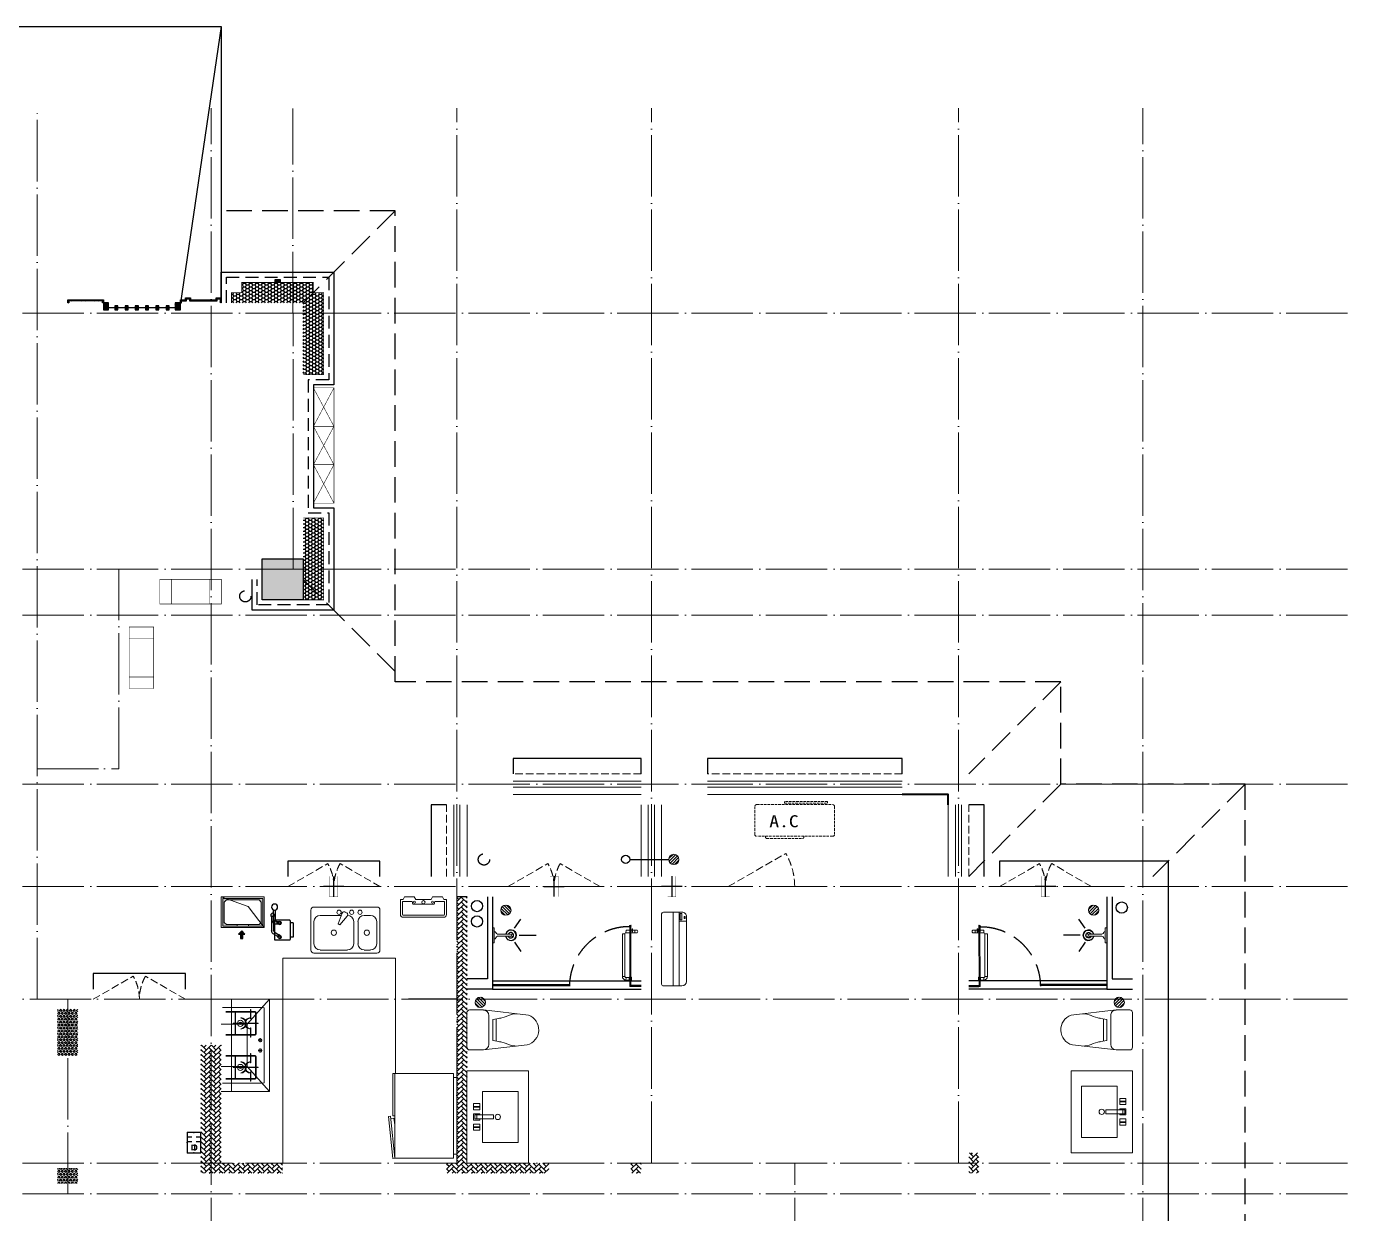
# Model space of a CAD drawing. Extents: x 27938 to 983267, y -209821 to 1628073.
# Drawn here: x 720313 to 733217, y 679364 to 690957 of the extents above; entities that cross this region are included whole.
import ezdxf
from ezdxf.enums import TextEntityAlignment as Align

# ---------------------------------------------------------------- set-up
doc = ezdxf.new("R2010")
doc.units = 0
doc.header["$LTSCALE"] = 1000
doc.header["$MEASUREMENT"] = 0
for name, pattern in [('DASH', [0.35, 0.25, -0.1]), ('DOTE', [2.42, 2, -0.2, 0.02, -0.2]), ('HIDDEN', [0.375, 0.25, -0.125])]:
    doc.linetypes.add(name, pattern=pattern)
for name, color, linetype in [('$RECOVER_210609100354-13', 7, 'Continuous'), ('$RECOVER_210609100354-32', 7, 'Continuous'), ('A-EQPM-MECH', 191, 'Continuous'), ('AH-FURNITURE', 1, 'Continuous'), ('EQUIP-安防', 3, 'Continuous'), ('IP-bath&kitchen-JOHNSON', 4, 'Continuous'), ('P-bath&kitchen-JOHNSON', 4, 'Continuous'), ('VPIPE-中水', 122, 'Continuous'), ('VPIPE-凝结', 150, 'Continuous'), ('VPIPE-雨水', 4, 'DASH'), ('保温', 6, 'Continuous'), ('卫生间', 6, 'Continuous'), ('建筑-排气道', 9, 'Continuous'), ('机电标识类', 1, 'Continuous'), ('看线', 251, 'Continuous'), ('立面', 73, 'Continuous'), ('立面-看线', 251, 'Continuous'), ('设备', 253, 'Continuous'), ('铝合金', 144, 'Continuous')]:
    doc.layers.add(name, color=color, linetype=linetype)
for name, color, linetype, lineweight in [('DOTE', 19, 'DOTE', 9), ('LVTRY', 1, 'Continuous', 13), ('PUB_HATCH', 8, 'Continuous', 9), ('WALL', 9, 'Continuous', 40), ('WINDOW', 144, 'Continuous', 15), ('平面-栏杆', 135, 'Continuous', 15), ('平面-看线', 45, 'Continuous', 15), ('平面-空调室内机', 176, 'Continuous', 9), ('平面-空调预留孔', 173, 'Continuous', 15), ('空调', 76, 'Continuous', 13), ('立面-洞口示意', 152, 'Continuous', 13)]:
    doc.layers.add(name, color=color, linetype=linetype, lineweight=lineweight)
doc.styles.add('_TEL_DIM', font='SIMPLEX', dxfattribs={"width": 0.8, "height": 3.5, "bigfont": 'HZTXT'})
doc.styles.add('DIM_FONT', font='SIMPLEX.shx', dxfattribs={"width": 0.56})
doc.styles.add('黑体', font='')
doc.styles.get('黑体').set_extended_font_data('SimHei')
pattern_1 = [(90, (0, 0), (-16.49778, 1e-15), [9.525, -19.05]), (210, (0, 0), (8.24889, -14.2874966), [9.525, -19.05]), (150, (6e-16, 9.525), (-8.24889, -14.2874966), [9.525, -19.05])]
pattern_2 = [(45, (0, 0), (0, 47.4157523), [100.584, -33.528]), (135, (23.708, 23.708), (3e-15, 47.4157523), [100.584, -33.528])]

# ---------------------------------------------------------------- blocks, each defined once
blk = doc.blocks.new('rrrrrrrrrrrra')
for p, q in [((-112, 459), (-112, 324)), ((253, 484), (-87, 484)), ((278, 324), (278, 459)), ((-112, 324), (-64, -103)), ((-59, 271), (224, 271)), ((278, 324), (228, -116)), ((-21, 232), (-34, 154)), ((191, 200), (-26, 200)), ((186, 232), (-21, 232)), ((186, 232), (199, 154))]:
    blk.add_line(p, q)
for centre, radius, start, end in [((-87, 459), 25, 90, 180), ((253, 459), 25, 0, 90), ((-59, 324), 53.3, 180, 270), ((224, 324), 53.3, 270, 0), ((-323, 210), 294, 333.5369, 351.4828), ((488, 210), 294, 188.5172, 206.4631), ((149, -3), 224, 158.5202, 180), ((16, -3), 224, 0, 21.4798), ((84, -64), 153, 195.0773, 340.1181)]:
    blk.add_arc(centre, radius, start, end)
blk = doc.blocks.new('A$C1E0F638F')
for points in [[(500, 435), (500, 85), (0, 85), (0, 435)], [(270, 30), (230, 30), (230, 195), (270, 195)], [(120, 0), (180, 0), (180, 60), (120, 60)], [(147, 55), (153, 55), (153, 5), (147, 5)], [(230, 30), (270, 30), (270, 10), (230, 10)], [(380, 0), (320, 0), (320, 60), (380, 60)], [(353, 55), (347, 55), (347, 5), (353, 5)]]:
    blk.add_lwpolyline(points, close=True)
blk.add_lwpolyline([(270, 60), (280, 60), (280, 0), (220, 0), (220, 60), (230, 60)])
blk.add_circle((250, 236), 26)
blk = doc.blocks.new('$lvtry$00000171')
for p, q in [((-74, 11), (-11, 74)), ((-70, -27), (27, 70)), ((-53, -53), (53, 53)), ((-27, -70), (70, 27)), ((11, -74), (74, -11))]:
    blk.add_line(p, q)
blk.add_circle((0, 0), 75)
blk.add_point((0, 0))
blk = doc.blocks.new('135')
blk.add_hatch(color=256).paths.add_polyline_path([(5, 2), (4, -1), (-5, 2), (-4, 5)])
for p, q in [((-6, 19), (-3, 19)), ((-3, 19), (-6, 19)), ((-6, 3), (5, -2)), ((-6, 3), (-5, 3)), ((-5, 11), (-5, 31)), ((5, 11), (-5, 11)), ((5, 10), (-5, 10)), ((-5, 3), (-4, 6)), ((-4, 6), (5, 2)), ((0, 0), (0, 39)), ((6, 19), (3, 19)), ((3, 19), (6, 19)), ((4, -1), (5, 2)), ((5, 11), (5, 32)), ((4, -1), (6, -2))]:
    blk.add_line(p, q)
for centre, radius, start, end in [((6, 16), 13.5, 151.0147, 204.8403), ((13, 4), 20.5, 163.0924, 182.0012), ((-6, 4), 1, 184.2275, 248.4661), ((-5, 22), 0.5, 335.7643, 151.0147), ((4, 18), 9.42, 155.7643, 171.9773), ((9, 15), 14.6, 166.278, 198.0953), ((14, 4), 19.5, 163.7443, 182.5269), ((-5, 3), 0.5, 181.9385, 247.2597), ((5, 22), 0.5, 29.8425, 204.574), ((-6, 17), 11.7, 10.475, 24.574), ((-6, 15), 12.4, 338.6449, 16.0476), ((29, 7), 24, 172.9439, 199.2318), ((-6, 16), 13.4, 334.9111, 29.8425), ((26, 6), 20.6, 169.1454, 199.9526), ((6, -1), 1.17, 247.4597, 19.9526), ((6, -1), 0.5, 247.4597, 19.2318)]:
    blk.add_arc(centre, radius, start, end)
blk.add_open_spline([(-5, 31), (-4, 31), (-2, 33), (1, 29), (3, 31), (5, 32)], degree=3, knots=[0, 0, 0, 0, 3.066329, 6.218313, 11.124135, 11.124135, 11.124135, 11.124135])
blk = doc.blocks.new('SDFAWERAWER')
at = {"layer": 'LVTRY', "color": 1}
for p, q in [((593988, -1242191), (593978, -1242214)), ((594017, -1242203), (593988, -1242191)), ((593941, -1242210), (593784, -1242595)), ((593965, -1242220), (593807, -1242604)), ((593941, -1242210), (593965, -1242220)), ((594007, -1242226), (593978, -1242214)), ((594016, -1242220), (594027, -1242193)), ((594016, -1242220), (594022, -1242223)), ((594026, -1242204), (594018, -1242222)), ((594018, -1242222), (594021, -1242220)), ((594025, -1242211), (594021, -1242220)), ((594023, -1242221), (594022, -1242223)), ((594022, -1242223), (594024, -1242222)), ((594023, -1242211), (594030, -1242194)), ((594024, -1242221), (594024, -1242222)), ((594025, -1242211), (594031, -1242197)), ((594027, -1242193), (594033, -1242195)), ((594028, -1242234), (594078, -1242255)), ((594030, -1242194), (594031, -1242197)), ((594032, -1242197), (594033, -1242195)), ((594033, -1242195), (594034, -1242197)), ((594034, -1242198), (594034, -1242197)), ((594047, -1242201), (594036, -1242229)), ((594036, -1242229), (594039, -1242230)), ((594037, -1242211), (594088, -1242232)), ((594039, -1242230), (594045, -1242214)), ((594039, -1242230), (594042, -1242228)), ((594042, -1242228), (594051, -1242205)), ((594050, -1242202), (594043, -1242218)), ((594047, -1242201), (594050, -1242202)), ((594050, -1242202), (594051, -1242205)), ((594057, -1242246), (594067, -1242223)), ((593784, -1242595), (593807, -1242604)), ((593803, -1242641), (593813, -1242618)), ((593803, -1242641), (593833, -1242653)), ((593813, -1242618), (593842, -1242630)), ((593842, -1242630), (593833, -1242653)), ((593834, -1242656), (593833, -1242653)), ((593845, -1242629), (593834, -1242656)), ((593836, -1242657), (593834, -1242656)), ((593848, -1242630), (593836, -1242657)), ((593845, -1242629), (593842, -1242630)), ((593848, -1242630), (593845, -1242629)), ((593847, -1242662), (593858, -1242634)), ((593847, -1242662), (593850, -1242663)), ((593850, -1242663), (593861, -1242635)), ((593852, -1242662), (593862, -1242637)), ((593858, -1242634), (593861, -1242635)), ((593861, -1242635), (593862, -1242637))]:
    blk.add_line(p, q, dxfattribs=at)
blk.add_lwpolyline([(593823, -1242717), (594046, -1242174), (594037, -1242170), (593814, -1242713)], close=True, dxfattribs=at)
blk.add_arc((594075, -1242240), 15.3, 281.7932, 33.7019, dxfattribs=at)
for centre, major_axis, start_param, end_param in [((593974, -1242224), (3.93, 9.6), 0, 1.570796), ((593817, -1242608), (13.5, 33.1), 1.570796, 3.141593), ((593817, -1242608), (3.93, 9.6), 1.570796, 3.141593)]:
    blk.add_ellipse(centre, major_axis=major_axis, ratio=1, start_param=start_param, end_param=end_param, dxfattribs=at)
at = {"layer": 'P-bath&kitchen-JOHNSON', "color": 8, "linetype": 'DASH'}
blk.add_arc((593810, -1242714), 586, 67.5369, 157.1325, dxfattribs=at)
at = {"layer": 'LVTRY', "color": 1, "xscale": -1, "rotation": 157.7329157530927}
blk.add_blockref('135', (594045, -1242162), dxfattribs=at)
blk = doc.blocks.new('A$C5DCB2F21')
at = {"layer": 'IP-bath&kitchen-JOHNSON', "color": 8}
for p, q in [((-68, -213), (-158, -275)), ((68, -213), (158, -275)), ((0, -261), (0, -425))]:
    blk.add_line(p, q, dxfattribs=at)
at = {"layer": 'IP-bath&kitchen-JOHNSON', "color": 250}
for centre, major_axis, ratio, start_param, end_param in [((0, -179), (-51, 0), 0.990052, -1.36297, 4.504563), ((0, -178), (-26.8, 0), 0.994812, -1.167677, 4.309269)]:
    blk.add_ellipse(centre, major_axis=major_axis, ratio=ratio, start_param=start_param, end_param=end_param, dxfattribs=at)
at = {"layer": 'LVTRY', "color": 1}
for p, q in [((74, 0), (-74, 0)), ((-10, -174), (-10, -49)), ((11, -174), (11, -49))]:
    blk.add_line(p, q, dxfattribs=at)
blk.add_lwpolyline([(74, 0), (74, -16), (-74, -16), (-74, 0)], dxfattribs=at)
for points in [[(-26, -31, -0.364142), (-38, -16, -0.020495)], [(-10, -49, 0.214893), (-26, -31, 7.649644)], [(11, -49, -0.21439), (26, -31, -7.649644)], [(26, -31, 0.364142), (38, -16, 0.020495)]]:
    blk.add_lwpolyline(points, format="xyb", dxfattribs=at)
blk.add_arc((0, -174), 10.5, 180, 0, dxfattribs=at)
for centre, major_axis, ratio, start_param, end_param in [((0, -181), (53.6, 0), 0.987577, 1.76809, 7.656688), ((-12, -165), (0, 1.43), 0.85, -1.570796, 4.712389), ((-12, -189), (0, 1.43), 0.85, 4.712389, 10.995574), ((12, -165), (0, 1.43), 0.85, 4.712389, 10.995574), ((12, -189), (0, 1.43), 0.85, 4.712389, 10.995574)]:
    blk.add_ellipse(centre, major_axis=major_axis, ratio=ratio, start_param=start_param, end_param=end_param, dxfattribs=at)
blk = doc.blocks.new('fgdfsdfsfssfes')
at = {"layer": '$RECOVER_210609100354-32', "color": 8}
for points in [[(575944, 371358), (575944, 370458), (575694, 370458)], [(575894, 371358), (575894, 370558), (575694, 370558)]]:
    blk.add_lwpolyline(points, dxfattribs=at)
at = {"layer": 'IP-bath&kitchen-JOHNSON'}
for p, q in [((575944, 370538), (577294, 370538)), ((575944, 370503), (576594, 370503)), ((575944, 370493), (576594, 370493)), ((575944, 370458), (577294, 370458)), ((576594, 370493), (576594, 370503)), ((577294, 370493), (577194, 370493)), ((577194, 370483), (577194, 370493)), ((577294, 370483), (577194, 370483))]:
    blk.add_line(p, q, dxfattribs=at)
at = {"layer": 'LVTRY', "color": 1}
blk.add_lwpolyline([(576294, 368858), (575694, 368858), (575694, 369658), (576294, 369658)], close=True, dxfattribs=at)
at = {"layer": 'IP-bath&kitchen-JOHNSON', "rotation": 22.25976934310711}
blk.add_blockref('SDFAWERAWER', (-443125, 1295644), dxfattribs=at)
at = {"layer": 'LVTRY', "color": 1, "xscale": -0.6666666667107826, "yscale": 0.6666666667107826}
for p in [(576074, 371228), (575824, 370328)]:
    blk.add_blockref('$lvtry$00000171', p, dxfattribs=at)
at = {"layer": 'LVTRY', "color": 1, "rotation": 90.008488524447}
blk.add_blockref('A$C5DCB2F21', (575944, 370983), dxfattribs=at)
at = {"layer": 'LVTRY', "color": 1, "extrusion": (0, 0, -1), "xscale": -1, "zscale": -1, "rotation": 270}
blk.add_blockref('rrrrrrrrrrrra', (-576178, 369976), dxfattribs=at)
at = {"layer": 'LVTRY', "color": 1, "xscale": -1, "rotation": 270}
blk.add_blockref('A$C1E0F638F', (575759, 369009), dxfattribs=at)
blk = doc.blocks.new('cvxcvxvcxvcx')
at = {"layer": '$RECOVER_210609100354-32', "color": 8}
for points in [[(581944, 371358), (581944, 370458), (582194, 370458)], [(581994, 371358), (581994, 370558), (582194, 370558)]]:
    blk.add_lwpolyline(points, dxfattribs=at)
at = {"layer": 'IP-bath&kitchen-JOHNSON'}
for p, q in [((581944, 370538), (580494, 370538)), ((580494, 370493), (580594, 370493)), ((580494, 370483), (580594, 370483)), ((581944, 370458), (580494, 370458)), ((580594, 370483), (580594, 370493)), ((581944, 370503), (581194, 370503)), ((581194, 370493), (581194, 370503)), ((581944, 370493), (581194, 370493))]:
    blk.add_line(p, q, dxfattribs=at)
at = {"layer": 'LVTRY', "color": 1}
blk.add_lwpolyline([(581594, 368758), (582194, 368758), (582194, 369658), (581594, 369658)], close=True, dxfattribs=at)
at = {"layer": 'IP-bath&kitchen-JOHNSON', "xscale": -1}
for name, p, rotation in [('SDFAWERAWER', (1600912, 1295644), 337.7402306568928), ('A$C5DCB2F21', (581944, 370983), 269.991511475553)]:
    blk.add_blockref(name, p, dxfattribs=dict(at, rotation=rotation))
at = {"layer": 'LVTRY', "color": 1, "xscale": 0.6666666667107826, "yscale": 0.6666666667107826}
for p in [(581814, 371228), (582064, 370328)]:
    blk.add_blockref('$lvtry$00000171', p, dxfattribs=at)
at = {"layer": 'LVTRY', "color": 1, "extrusion": (0, 0, -1), "zscale": -1, "rotation": 90.00000000000001}
blk.add_blockref('rrrrrrrrrrrra', (-581710, 369976), dxfattribs=at)
at = {"layer": 'LVTRY', "color": 1, "rotation": 90.00000000000001}
blk.add_blockref('A$C1E0F638F', (582129, 368959), dxfattribs=at)
blk = doc.blocks.new('A$C001338C2')
for p, q in [((0, 249), (0, 22)), ((845, 304), (55, 304)), ((109, 215), (109, 304)), ((900, 22), (900, 249)), ((22, 0), (878, 0))]:
    blk.add_line(p, q)
at = {"lineweight": 5}
for p, q in [((900, 215), (0, 215)), ((900, 143), (0, 143))]:
    blk.add_line(p, q, dxfattribs=at)
for points in [[(89, 226), (22, 226, -0.414214), (17, 232), (17, 243, -0.414214), (22, 249), (89, 249, -0.414214), (95, 243), (95, 232, -0.414214)], [(73, 275), (57, 275, -0.414214), (51, 281), (51, 283, -0.414214), (57, 289), (73, 289, -0.414214), (79, 283), (79, 281, -0.414214)]]:
    blk.add_lwpolyline(points, format="xyb", close=True)
for centre, radius, start, end in [((55, 249), 55, 90, 180), ((845, 249), 55, 360, 90), ((22, 22), 22, 180, 270), ((878, 22), 22, 270, 360)]:
    blk.add_arc(centre, radius, start, end)
blk = doc.blocks.new('dongkong')
blk.add_wipeout([(-603756, 210771), (-603756, 210571), (-603836, 210571), (-603836, 210771)])
at = {"layer": '机电标识类', "color": 250, "linetype": 'DASH', "ltscale": 400}
for p, q in [((-603796, 210771), (-603796, 210571)), ((-603896, 210671), (-603696, 210671))]:
    blk.add_line(p, q, dxfattribs=at)
at = {"layer": '空调', "color": 6, "linetype": 'DASH', "const_width": 2}
blk.add_lwpolyline([(-603756, 210771), (-603756, 210571), (-603836, 210571), (-603836, 210771)], close=True, dxfattribs=at)
blk = doc.blocks.new('VDVDVDCZSCCS')
at = {"layer": '保温', "linetype": 'ByBlock', "ltscale": 10}
h = blk.add_hatch(dxfattribs=at)
h.set_pattern_fill('AR-HBONE', color=251, scale=55)
h.set_pattern_definition(pattern_2)
h.paths.add_polyline_path([(554117, 373624), (554116, 371024), (554017, 371024), (554017, 373624)])
at = {"layer": '保温', "linetype": 'Continuous', "ltscale": 10}
h = blk.add_hatch(dxfattribs=at)
h.set_pattern_fill('HEX', color=251, scale=10, angle=90, style=0)
h.set_pattern_definition(pattern_1)
h.paths.add_polyline_path([(550316, 372074), (550116, 372074), (550116, 372524), (550316, 372524)])
at = {"layer": '保温', "linetype": 'ByBlock', "ltscale": 10}
h = blk.add_hatch(dxfattribs=at)
h.set_pattern_fill('AR-HBONE', color=251, scale=55)
h.set_pattern_definition(pattern_2)
h.paths.add_polyline_path([(551717, 372174), (551716, 370924), (551516, 370924), (551517, 372174)])
h = blk.add_hatch(dxfattribs=at)
h.set_pattern_fill('AR-HBONE', color=251, scale=55)
h.set_pattern_definition(pattern_2)
h.paths.add_polyline_path([(559016, 370924), (559016, 371124), (559116, 371124), (559116, 370924)])
at = {"layer": '保温', "linetype": 'Continuous', "ltscale": 10}
h = blk.add_hatch(dxfattribs=at)
h.set_pattern_fill('HEX', color=251, scale=10, angle=90, style=0)
h.set_pattern_definition(pattern_1)
h.paths.add_polyline_path([(550316, 370824), (550116, 370824), (550117, 370974), (550317, 370974)])
at = {"layer": '保温', "linetype": 'ByBlock', "ltscale": 10}
h = blk.add_hatch(dxfattribs=at)
h.set_pattern_fill('AR-HBONE', color=251, scale=55)
h.set_pattern_definition(pattern_2)
h.paths.add_polyline_path([(551716, 370924), (551716, 371024), (552316, 371024), (552316, 370924)])
h = blk.add_hatch(dxfattribs=at)
h.set_pattern_fill('AR-HBONE', color=251, scale=55)
h.set_pattern_definition(pattern_2)
edge = h.paths.add_edge_path()
edge.add_line((553917, 370924), (553917, 371024))
edge.add_line((553918, 371024), (554916, 371024))
edge.add_line((554916, 371024), (554916, 370924))
edge.add_line((554916, 370924), (553917, 370924))
h = blk.add_hatch(dxfattribs=at)
h.set_pattern_fill('AR-HBONE', color=251, scale=55)
h.set_pattern_definition(pattern_2)
h.paths.add_polyline_path([(555716, 370924), (555716, 371024), (555816, 371024), (555816, 370924)])
at = {"layer": '保温', "color": 251, "linetype": 'ByBlock', "ltscale": 10}
blk.add_line((554117, 373624), (554017, 373624), dxfattribs=at)
blk = doc.blocks.new('A$C60D053AF')
at = {"layer": 'AH-FURNITURE', "color": 8}
for p, q in [((233, -90), (128, -90)), ((233, -110), (128, -110)), ((193, -71), (328, -71)), ((193, -91), (328, -91)), ((245, -129), (245, -122)), ((265, -129), (265, -122)), ((342, -97), (370, -143)), ((356, -83), (384, -129)), ((255, -281), (255, -251)), ((393, -281), (393, -251)), ((255, -281), (393, -281))]:
    blk.add_line(p, q, dxfattribs=at)
for points in [[(170, -68, 1), (170, -94), (193, -94), (193, -68)], [(234, -251), (414, -251, 0.414214), (424, -241), (424, -111, 0.414214), (414, -101), (234, -101, 0.414214), (224, -111), (224, -241, 0.414214)], [(268, -122), (268, -107, 0.414214), (248, -87), (233, -87), (233, -113), (242, -113), (242, -122)], [(384, -161, 1), (402, -143), (386, -127), (368, -145)], [(242, -152, 1), (268, -152), (268, -129), (242, -129)]]:
    blk.add_lwpolyline(points, format="xyb", close=True, dxfattribs=at)
for centre, radius in [((100, -100), 30), ((255, -152), 15), ((255, -152), 10), ((393, -152), 15), ((393, -152), 10)]:
    blk.add_circle(centre, radius, dxfattribs=at)
for radius in [40, 20]:
    blk.add_arc((328, -111), radius, 45, 90, dxfattribs=at)
blk = doc.blocks.new('*U67')
h = blk.add_hatch(color=5)
h.set_gradient(color1=(0, 0, 255), rotation=180, tint=1)
h.paths.add_polyline_path([(0, 0), (-6.35, -6.35), (-6.35, -2.159), (-15, -2.159), (-15, 2.159), (-6.35, 2.159), (-6.35, 6.35)])
at = {"color": 0, "linetype": 'Continuous'}
blk.add_lwpolyline([(0, 0), (-6.35, -6.35), (-6.35, -2.159), (-15, -2.159), (-15, 2.159), (-6.35, 2.159), (-6.35, 6.35)], close=True, dxfattribs=at)
blk = doc.blocks.new('sgrsefv')
at = {"layer": 'PUB_HATCH'}
blk.add_hatch(color=256, dxfattribs=at).paths.add_polyline_path([(1112933, 840916), (1112933, 840646), (1113073, 840646), (1113073, 840661), (1112968, 840661), (1112948, 840681), (1112948, 840881), (1112968, 840901), (1113288, 840901), (1113308, 840881), (1113308, 840681), (1113288, 840661), (1113183, 840661), (1113183, 840646), (1113323, 840646), (1113323, 840916)])
at = {"layer": 'LVTRY', "color": 1}
for p, q in [((1113073, 840661), (1113073, 840646)), ((1113183, 840661), (1113183, 840646))]:
    blk.add_line(p, q, dxfattribs=at)
for points in [[(1112918, 840931), (1113338, 840931), (1113338, 840631), (1112918, 840631)], [(1112933, 840916), (1113323, 840916), (1113323, 840646), (1112933, 840646)], [(1113288, 840661), (1112968, 840661), (1112948, 840681), (1112948, 840881), (1112968, 840901), (1113288, 840901), (1113308, 840881), (1113308, 840681), (1113288, 840661)]]:
    blk.add_lwpolyline(points, close=True, dxfattribs=at)
at = {"layer": '立面-洞口示意'}
blk.add_lwpolyline([(1112918, 840931), (1113182, 840837), (1113338, 840631)], dxfattribs=at)
at = {"layer": '建筑-排气道', "xscale": -5, "yscale": 5, "zscale": 5, "rotation": 270}
blk.add_blockref('*U67', (1113118, 840599), dxfattribs=at)
blk = doc.blocks.new('rtyg7uyhg')
at = {"layer": 'LVTRY'}
for p, q in [((193590, 45458), (193590, 45069)), ((194235, 45489), (193621, 45489)), ((193896, 45430), (193858, 45326)), ((193926, 45440), (193940, 45432)), ((194265, 45069), (194265, 45458)), ((193621, 45131), (193621, 45346)), ((193682, 45407), (193888, 45407)), ((193858, 45326), (193875, 45316)), ((193875, 45316), (193946, 45401)), ((194010, 45346), (194010, 45131)), ((194051, 45131), (194051, 45346)), ((194112, 45407), (194173, 45407)), ((194235, 45346), (194235, 45131)), ((193621, 45039), (194235, 45039)), ((193948, 45069), (193682, 45069)), ((194173, 45069), (194112, 45069))]:
    blk.add_line(p, q, dxfattribs=at)
for centre, radius in [((193866, 45438), 20.5), ((193989, 45438), 20.5), ((194071, 45438), 20.5), ((193815, 45238), 25.6), ((194137, 45238), 25.6)]:
    blk.add_circle(centre, radius, dxfattribs=at)
for centre, radius, start, end in [((193621, 45458), 30.7, 90, 180), ((193916, 45423), 20.5, 60, 159.4623), ((193930, 45414), 20.5, 320.5377, 60), ((194235, 45458), 30.7, 360, 90), ((193682, 45346), 61.4, 90, 180), ((193948, 45346), 61.4, 360, 90), ((194112, 45346), 61.4, 90, 180), ((194173, 45346), 61.4, 360, 90), ((193621, 45069), 30.7, 180, 270), ((193682, 45131), 61.4, 180, 270), ((193948, 45131), 61.4, 270, 360), ((194112, 45131), 61.4, 180, 270), ((194173, 45131), 61.4, 270, 360), ((194235, 45069), 30.7, 270, 360)]:
    blk.add_arc(centre, radius, start, end, dxfattribs=at)
at = {"layer": 'LVTRY', "style": 'DIM_FONT', "width": 0.8, "flags": 9}
for tag in ['YSIZE', 'XSIZE']:
    blk.add_attdef(tag, (193928, 45488), '', height=0.5, rotation=90, dxfattribs=at)
blk = doc.blocks.new('A-Kitchen-7')
at = {"layer": 'LVTRY'}
for p, q in [((-519, 780), (-7, 834)), ((-4, 811), (-515, 756)), ((-7, 834), (-4, 811)), ((-515, 756), (-519, 780)), ((515, 756), (-515, 756)), ((-515, 756), (-515, 40)), ((-486, 761), (-485, 756)), ((-29, 767), (-112, 756)), ((-29, 767), (-35, 806)), ((515, 780), (0, 780)), ((0, 756), (0, 780)), ((515, 756), (515, 780)), ((515, 40), (515, 756)), ((-515, 40), (515, 40))]:
    blk.add_line(p, q, dxfattribs=at)
blk.add_lwpolyline([(-469, 40), (-469, 0), (469, 0), (469, 40)], close=True, dxfattribs=at)
blk = doc.blocks.new('FRSDFDGDGDRGDR')
at = {"layer": '平面-空调预留孔'}
for p, q in [((699612, 775044), (699612, 775441)), ((699619, 775448), (699746, 775448)), ((699746, 775448), (699746, 775355)), ((699720, 775342), (699720, 775143)), ((699727, 775349), (699740, 775349)), ((699727, 775136), (699740, 775136)), ((699746, 775130), (699746, 775037)), ((699746, 775037), (699619, 775037))]:
    blk.add_line(p, q, dxfattribs=at)
blk.add_lwpolyline([(699766, 775167), (699793, 775154), (699793, 775057), (699766, 775044), (699766, 775018), (699619, 775018, -0.414214), (699593, 775044), (699593, 775441, -0.414214), (699619, 775468), (699766, 775468), (699766, 775441), (699793, 775428), (699793, 775332), (699766, 775318)], format="xyb", close=True, dxfattribs=at)
for centre, radius in [((699740, 775243), 15.8), ((699740, 775332), 10.6), ((699740, 775154), 10.6)]:
    blk.add_circle(centre, radius, dxfattribs=at)
for centre, start, end in [((699619, 775441), 90, 180), ((699740, 775355), 270, 360), ((699727, 775342), 90, 180), ((699727, 775143), 180, 270), ((699740, 775130), 0, 90), ((699619, 775044), 180, 270)]:
    blk.add_arc(centre, 6.6, start, end, dxfattribs=at)
blk = doc.blocks.new('vcxvcdfvdxv')
at = {"layer": 'LVTRY', "color": 251}
for p, q in [((582294, 370358), (582764, 370358)), ((582394, 369458), (582394, 370358)), ((582548, 370115), (582764, 370358)), ((582764, 370358), (582764, 369458)), ((582294, 370115), (582548, 370115)), ((582548, 370115), (582548, 369700)), ((582548, 369700), (582294, 369700)), ((582764, 369458), (582548, 369700)), ((582764, 369458), (582294, 369458))]:
    blk.add_line(p, q, dxfattribs=at)
at = {"layer": 'LVTRY'}
for p, q in [((582704, 370278), (582304, 370278)), ((582339, 370238), (582624, 370238)), ((582339, 370233), (582624, 370233)), ((582394, 370268), (582394, 369548)), ((582429, 370018), (582429, 370228)), ((582434, 370018), (582434, 370228)), ((582579, 370168), (582579, 370258)), ((582579, 370258), (582583, 370258)), ((582583, 370258), (582583, 370168)), ((582629, 370228), (582629, 370018)), ((582634, 370228), (582634, 370018)), ((582714, 369548), (582714, 370268)), ((582394, 369700), (582394, 370115)), ((582409, 370126), (582536, 370126)), ((582409, 370121), (582409, 370126)), ((582536, 370121), (582409, 370121)), ((582654, 370126), (582526, 370126)), ((582526, 370126), (582526, 370121)), ((582526, 370121), (582654, 370121)), ((582536, 370126), (582536, 370121)), ((582583, 370168), (582579, 370168)), ((582583, 370078), (582579, 370078)), ((582579, 370078), (582579, 369988)), ((582583, 369988), (582583, 370078)), ((582654, 370121), (582654, 370126)), ((582624, 370013), (582339, 370013)), ((582624, 370008), (582339, 370008)), ((582579, 369988), (582583, 369988)), ((582693, 369958), (582654, 369958)), ((582674, 369939), (582674, 369978)), ((582624, 369808), (582339, 369808)), ((582579, 369738), (582579, 369828)), ((582579, 369828), (582583, 369828)), ((582583, 369828), (582583, 369738)), ((582693, 369858), (582654, 369858)), ((582674, 369839), (582674, 369878)), ((582624, 369803), (582339, 369803)), ((582536, 369696), (582409, 369696)), ((582409, 369696), (582409, 369691)), ((582409, 369691), (582536, 369691)), ((582429, 369798), (582429, 369588)), ((582434, 369798), (582434, 369588)), ((582526, 369691), (582526, 369696)), ((582526, 369696), (582654, 369696)), ((582654, 369691), (582526, 369691)), ((582536, 369691), (582536, 369696)), ((582583, 369738), (582579, 369738)), ((582629, 369588), (582629, 369798)), ((582634, 369588), (582634, 369798)), ((582654, 369696), (582654, 369691)), ((582339, 369583), (582624, 369583)), ((582339, 369578), (582624, 369578)), ((582583, 369648), (582579, 369648)), ((582579, 369648), (582579, 369558)), ((582579, 369558), (582583, 369558)), ((582583, 369558), (582583, 369648)), ((582304, 369538), (582704, 369538))]:
    blk.add_line(p, q, dxfattribs=at)
blk.add_lwpolyline([(582894, 368758), (582894, 370758), (583994, 370758), (583994, 369632)], dxfattribs=at)
for centre, radius in [((582481, 370123), 29.7), ((582481, 370123), 11.7), ((582674, 369958), 17), ((582674, 369858), 17), ((582481, 369693), 29.7), ((582481, 369693), 11.7)]:
    blk.add_circle(centre, radius, dxfattribs=at)
for centre, radius, start, end in [((582404, 370268), 10, 90, 180), ((582439, 370228), 10, 90, 180), ((582439, 370228), 5, 90, 180), ((582624, 370228), 10, 0, 90), ((582624, 370228), 5, 0, 90), ((582704, 370268), 10, 0, 90), ((582481, 370123), 56.7, 2.2742, 87.7258), ((582481, 370123), 52.2, 2.4704, 87.5296), ((582481, 370123), 56.7, 272.2742, 357.7258), ((582481, 370123), 52.2, 272.4704, 357.5296), ((582581, 370123), 56.7, 92.2742, 177.7258), ((582581, 370123), 56.7, 182.2742, 267.7258), ((582581, 370123), 52.2, 92.4704, 177.5296), ((582581, 370123), 52.2, 182.4704, 267.5296), ((582439, 370018), 10, 180, 270), ((582439, 370018), 5, 180, 270), ((582624, 370018), 5, 270, 0), ((582624, 370018), 10, 270, 0), ((582439, 369798), 10, 90, 180), ((582624, 369798), 10, 0, 90), ((582439, 369798), 5, 90, 180), ((582481, 369693), 56.7, 2.2742, 87.7258), ((582481, 369693), 52.2, 2.4704, 87.5296), ((582481, 369693), 56.7, 272.2742, 357.7258), ((582481, 369693), 52.2, 272.4704, 357.5296), ((582581, 369693), 56.7, 92.2742, 177.7258), ((582581, 369693), 56.7, 182.2742, 267.7258), ((582581, 369693), 52.2, 92.4704, 177.5296), ((582581, 369693), 52.2, 182.4704, 267.5296), ((582624, 369798), 5, 0, 90), ((582404, 369548), 10, 180, 270), ((582439, 369588), 10, 180, 270), ((582439, 369588), 5, 180, 270), ((582624, 369588), 5, 270, 0), ((582624, 369588), 10, 270, 0), ((582704, 369548), 10, 270, 0)]:
    blk.add_arc(centre, radius, start, end, dxfattribs=at)
for name, p in [('sgrsefv', (-530625, -469573)), ('rtyg7uyhg', (389578, 325770))]:
    blk.add_blockref(name, p)
at = {"rotation": 90}
blk.add_blockref('FRSDFDGDGDRGDR', (1359511, -328434), dxfattribs=at)
at = {"xscale": -1, "rotation": 90}
blk.add_blockref('A$C60D053AF', (582714, 371358), dxfattribs=at)
at = {"layer": 'LVTRY', "color": 1, "extrusion": (0, 0, -1), "xscale": -0.7999999999883585, "yscale": 0.7999999999883585, "zscale": -0.7999999999883585, "rotation": 270}
blk.add_blockref('A-Kitchen-7', (-584594, 369220), dxfattribs=at)
blk = doc.blocks.new('A$C341176C1')
at = {"layer": '设备', "color": 3, "const_width": 5}
blk.add_lwpolyline([(-240, -200), (0, -200), (0, -800), (-240, -800)], close=True, dxfattribs=at)
for points in [[(-240, -312), (0, -312)], [(-240, -688), (0, -688)]]:
    blk.add_lwpolyline(points, dxfattribs=at)
blk = doc.blocks.new('HFTHFFGHFH')
at = {"layer": 'DOTE', "linetype": 'DOTE', "ltscale": 0.3}
for p, q in [((574317, 604249), (574317, 612949)), ((576017, 594449), (576017, 612949)), ((578417, 602649), (578417, 612949)), ((580317, 602649), (580317, 612949)), ((583317, 602649), (583317, 612949)), ((585117, 594449), (585117, 612949)), ((587117, 610949), (534317, 610949)), ((576817, 608449), (576817, 610949)), ((587117, 608449), (534317, 608449)), ((575117, 606499), (575117, 608449)), ((587117, 607999), (534317, 607999)), ((574317, 606499), (575117, 606499)), ((587117, 606349), (534317, 606349)), ((587117, 605349), (534317, 605349)), ((534317, 604249), (587117, 604249)), ((574617, 602349), (574617, 604249)), ((587117, 602649), (534317, 602649)), ((581717, 594449), (581717, 602649)), ((587117, 602349), (534317, 602349))]:
    blk.add_line(p, q, dxfattribs=at)
blk = doc.blocks.new('BFBTCSD')
at = {"layer": '卫生间', "color": 159, "linetype": 'DASH', "true_color": 0x22346e}
for p, q in [((689717, 689157), (690617, 688257)), ((689717, 684657), (690617, 685557)), ((683217, 684557), (684117, 683657)), ((681417, 683557), (682317, 682657)), ((683217, 683557), (684117, 682657))]:
    blk.add_line(p, q, dxfattribs=at)
blk.add_lwpolyline([(706817, 673857), (705217, 673857), (705217, 672657), (684017, 672657), (684017, 673857), (681417, 673857), (681417, 683557), (683217, 683557), (683217, 684557), (689717, 684557), (689717, 689157), (691417, 689157)], dxfattribs=at)
blk = doc.blocks.new('$equip$00002628')
at = {"linetype": 'Continuous'}
for p, q in [((-0.625, 0.415), (0.625, 0.415)), ((-0.625, -0.415), (-0.625, 0.415)), ((-0.472, 0.01), (-0.409, 0.01)), ((-0.446, -0.138), (-0.395, 0.058)), ((-0.395, 0.058), (-0.395, 0.058)), ((-0.395, 0.058), (-0.206, 0.058)), ((-0.206, 0.058), (-0.155, -0.138)), ((-0.191, 0.01), (-0.129, 0.01)), ((0.071, 0.129), (0.071, 0.415)), ((0.35, 0.129), (0.35, 0.415)), ((0.625, 0.415), (0.625, -0.415)), ((0.625, -0.415), (-0.625, -0.415)), ((-0.155, -0.138), (-0.446, -0.138)), ((0.071, -0.415), (0.071, -0.129)), ((0.35, -0.415), (0.35, -0.129))]:
    blk.add_line(p, q, dxfattribs=at)
at = {"const_width": 0.05}
blk.add_lwpolyline([(-0.625, 0.415), (0.625, 0.415), (0.625, -0.415), (-0.625, -0.415), (-0.625, 0.415), (0.625, 0.415)], dxfattribs=at)
at = {"linetype": 'Continuous'}
blk.add_arc((-0.3, -0.011), 0.173, 6.98974, 173.01026, dxfattribs=at)
for p in [(-0.625, 0), (0, 0.415), (0, -0.415), (0.625, 0)]:
    blk.add_point(p)
at = {"color": 7, "style": '_TEL_DIM', "flags": 1}
blk.add_attdef('A', text='', height=0.000025, dxfattribs=at).set_placement((0, 0), align=Align.MIDDLE_CENTER)
blk = doc.blocks.new('HGFHGGGDFGRD')
at = {"layer": 'EQUIP-安防', "xscale": -160, "yscale": 160, "zscale": 160, "rotation": 270}
blk.add_blockref('$equip$00002628', (721950, 371224), dxfattribs=at)
blk = doc.blocks.new('gsergvr')
at = {"layer": '平面-空调预留孔', "linetype": 'DASH', "ltscale": 0.1}
for p, q in [((34075, 17176), (34075, 17166)), ((34448, 17166), (34448, 17176)), ((34085, 17156), (34438, 17156))]:
    blk.add_line(p, q, dxfattribs=at)
blk.add_lwpolyline([(34729, 17176), (33989, 17176, -0.414214), (33969, 17196), (33969, 17466, -0.414214), (33989, 17486), (34729, 17486, -0.414214), (34749, 17466), (34749, 17196, -0.414214)], format="xyb", close=True, dxfattribs=at)
blk.add_lwpolyline([(34679, 17515), (34260, 17515), (34260, 17500), (34679, 17500)], close=True, dxfattribs=at)
for centre, start, end in [((34085, 17166), 180, 270), ((34438, 17166), 270, 0)]:
    blk.add_arc(centre, 10, start, end, dxfattribs=at)
at = {"layer": '平面-空调预留孔', "color": 251, "linetype": 'DASH', "ltscale": 0.1, "true_color": 0x636466, "style": '黑体', "width": 1.2}
blk.add_text('A.C', height=117, dxfattribs=at).set_placement((34111, 17265))
blk = doc.blocks.new('rtyryrtyeeretee')
at = {"layer": '平面-空调预留孔'}
blk.add_blockref('gsergvr', (635673, 326706), dxfattribs=at)
blk = doc.blocks.new('A$C028C60F5')
at = {"color": 6}
blk.add_lwpolyline([(400, 0), (0, 0), (0, -400), (400, -400)], close=True, dxfattribs=at)
at = {"layer": 'PUB_HATCH'}
blk.add_solid([(0, -400), (400, -400), (0, 0), (400, 0)], dxfattribs=at)
blk = doc.blocks.new('A$C3EFA6995')
for p in [(9700, -2400), (15900, -2400)]:
    blk.add_blockref('A$C028C60F5', p)

msp = doc.modelspace()

# ---------------------------------------------------------------- hatches: boundary and pattern name
at = {"layer": '立面'}
h = msp.add_hatch(dxfattribs=at)
h.set_pattern_fill('ANSI31', color=251, scale=2)
h.set_pattern_definition([(45, (-171633.4527, -107108.3295), (-2.24506403, 2.24506403), [])])
h.paths.add_polyline_path([(722791.3, 688457.2), (722741.3, 688457.2), (722741.3, 688487.2), (722791.3, 688487.2)])
h = msp.add_hatch(dxfattribs=at)
h.set_pattern_fill('ANSI31', color=251, scale=2)
h.set_pattern_definition([(45, (-171833.4527, -108177.829), (-2.24506403, 2.24506403), [])])
edge = h.paths.add_edge_path()
edge.add_line((721066.6, 688257.2), (721056.6, 688257.2))
edge.add_line((721056.6, 688257.2), (721056.6, 688277.2))
edge.add_line((721056.6, 688277.2), (720726.6, 688277.2))
edge.add_line((720726.6, 688277.2), (720726.6, 688257.3))
edge.add_line((720726.6, 688257.3), (720716.6, 688257.2))
edge.add_line((720716.6, 688257.2), (720716.6, 688287.2))
edge.add_line((720716.6, 688287.2), (721066.6, 688287.2))
edge.add_line((721066.6, 688287.2), (721066.6, 688257.2))
h = msp.add_hatch(dxfattribs=at)
h.set_pattern_fill('ANSI31', color=251, scale=2)
h.set_pattern_definition([(45, (16374.2495, -266823.3032), (-2.24506403, 2.24506403), [])])
h.paths.add_polyline_path([(722216.3, 688257.2), (721816.6, 688257.2), (721816.6, 688287.2), (721866.6, 688287.2), (721866.6, 688307.2), (721916.6, 688307.2), (721916.6, 688287.2), (722166.4, 688287), (722166.6, 688307.2), (722216.3, 688307.2)])
h.paths.add_polyline_path([(722206.3, 688257.2), (721826.6, 688257.2), (721826.6, 688277.2), (721876.6, 688277.2), (721876.6, 688297.2), (721906.6, 688297.2), (721906.6, 688277.2), (722176.3, 688277), (722176.5, 688297.2), (722206.3, 688297.2)])
h = msp.add_hatch(dxfattribs=at)
h.set_pattern_fill('ANSI31', color=251, scale=2)
h.set_pattern_definition([(45, (17014.0637, -266823.3383), (-2.24506403, 2.24506403), [])])
h.paths.add_polyline_path([(721116.6, 688257.2), (721066.6, 688257.2), (721066.6, 688190.5), (721116.6, 688190.5)])
h = msp.add_hatch(dxfattribs=at)
h.set_pattern_fill('ANSI31', color=251, scale=2)
h.set_pattern_definition([(45, (16924.061, -266823.3472), (-2.24506403, 2.24506403), [])])
h.paths.add_polyline_path([(721206.6, 688230.2), (721176.6, 688230.2), (721176.6, 688190.5), (721206.6, 688190.5)])
h = msp.add_hatch(dxfattribs=at)
h.set_pattern_fill('ANSI31', color=251, scale=2)
h.set_pattern_definition([(45, (16824.061, -266823.3463), (-2.24506403, 2.24506403), [])])
h.paths.add_polyline_path([(721306.6, 688230.2), (721276.6, 688230.2), (721276.6, 688190.5), (721306.6, 688190.5)])
h = msp.add_hatch(dxfattribs=at)
h.set_pattern_fill('ANSI31', color=251, scale=2)
h.set_pattern_definition([(45, (16724.061, -266823.3454), (-2.24506403, 2.24506403), [])])
h.paths.add_polyline_path([(721406.6, 688230.2), (721376.6, 688230.2), (721376.6, 688190.5), (721406.6, 688190.5)])
h = msp.add_hatch(dxfattribs=at)
h.set_pattern_fill('ANSI31', color=251, scale=2)
h.set_pattern_definition([(45, (16624.061, -266823.3444), (-2.24506403, 2.24506403), [])])
h.paths.add_polyline_path([(721506.6, 688230.2), (721476.6, 688230.2), (721476.6, 688190.5), (721506.6, 688190.5)])
h = msp.add_hatch(dxfattribs=at)
h.set_pattern_fill('ANSI31', color=251, scale=2)
h.set_pattern_definition([(45, (16524.061, -266823.3435), (-2.24506403, 2.24506403), [])])
h.paths.add_polyline_path([(721606.6, 688230.2), (721576.6, 688230.2), (721576.6, 688190.5), (721606.6, 688190.5)])
h = msp.add_hatch(dxfattribs=at)
h.set_pattern_fill('ANSI31', color=251, scale=2)
h.set_pattern_definition([(45, (16424.061, -266823.3426), (-2.24506403, 2.24506403), [])])
h.paths.add_polyline_path([(721706.6, 688230.2), (721676.6, 688230.2), (721676.6, 688190.5), (721706.6, 688190.5)])
h = msp.add_hatch(dxfattribs=at)
h.set_pattern_fill('ANSI31', color=251, scale=2)
h.set_pattern_definition([(45, (16314.0604, -266823.342), (-2.24506403, 2.24506403), [])])
h.paths.add_polyline_path([(721816.6, 688257.2), (721766.6, 688257.2), (721766.6, 688190.5), (721816.6, 688190.5)])
at = {"layer": '立面-看线'}
h = msp.add_hatch(dxfattribs=at)
h.set_pattern_fill('HONEY', color=256, scale=13)
h.set_pattern_definition([(0, (260999.365, 156240.446), (30.95625, 17.872595), [20.6375, -41.275]), (120, (260999.365, 156240.446), (-30.9562463, 17.8726014), [20.6375, -41.275]), (60, (260999.365, 156240.446), (3.7e-06, 35.7451964), [-41.275, 20.6375])])
h.paths.add_polyline_path([(722416.3, 688357.2), (722416.3, 688457.2), (723116.3, 688457.2), (723116.3, 688357.2), (723216.3, 688357.2), (723216.3, 687557.2), (723016.6, 687557.2), (723016.6, 688257.2), (722317.2, 688257.2), (722317.2, 688357.2)])
h = msp.add_hatch(dxfattribs=at)
h.set_pattern_fill('HONEY', color=256, scale=13)
h.set_pattern_definition([(0, (260900.002, 153140.447), (30.95625, 17.872595), [20.6375, -41.275]), (120, (260900.002, 153140.447), (-30.9562463, 17.8726014), [20.6375, -41.275]), (60, (260900.002, 153140.447), (3.7e-06, 35.7451964), [-41.275, 20.6375])])
h.paths.add_polyline_path([(723016.6, 685557.2), (723016.6, 685557.2), (723016.6, 686157.2), (723216, 686157.2), (723216, 685357.2), (723016.6, 685357.2)])

# ---------------------------------------------------------------- linework, layer by layer
at = {"layer": '$RECOVER_210609100354-13', "color": 251}
msp.add_line((724516.6, 681457.2), (724046.4, 681457.2), dxfattribs=at)
at = {"color": 1, "const_width": 8}
for points in [[(723016.6, 687557.2), (723216.3, 687557.2), (723216.3, 688357.2), (723116.3, 688357.2), (723116.3, 688457.2), (722826.3, 688457.2), (722826.3, 688457.2), (722706.3, 688457.2), (722706.3, 688457.2), (722416.3, 688457.2), (722416.3, 688357.2), (722316.3, 688357.2), (722316.3, 688257.2)], [(723016.6, 686157.2), (723216.6, 686157.2), (723216.6, 685357.2), (722616.6, 685357.2), (722616.6, 685557.2)]]:
    msp.add_lwpolyline(points, dxfattribs=at)
at = {"layer": 'A-EQPM-MECH', "color": 2}
for points in [[(717216.8, 688257.2), (717216.8, 690957.2), (722216.8, 690957.2), (722216.8, 688257.2)], [(722216.6, 690957.2), (721816.6, 688257.2)]]:
    msp.add_lwpolyline(points, dxfattribs=at)
at = {"layer": 'DOTE', "linetype": 'DOTE', "ltscale": 0.3}
msp.add_line((722916.6, 688157.2), (722916.6, 690157.2), dxfattribs=at)
at = {"layer": 'VPIPE-中水', "linetype": 'Continuous'}
for centre in [(724714.1, 682367.2), (731011.5, 682352.2), (724714.1, 682217.2)]:
    msp.add_circle(centre, 55, dxfattribs=at)
at = {"layer": 'VPIPE-凝结', "ltscale": 0.1}
msp.add_line((726206.6, 682822.7), (726586.6, 682822.7), dxfattribs=at)
at = {"layer": 'VPIPE-凝结'}
msp.add_circle((726166.6, 682822.7), 40, dxfattribs=at)
at = {"layer": 'VPIPE-雨水'}
for centre in [(722451.6, 685392.2), (724781.6, 682822.2)]:
    msp.add_circle(centre, 55, dxfattribs=at)
at = {"layer": 'WALL'}
msp.add_lwpolyline([(729316.6, 683357.2), (729316.6, 683457.2), (728866.6, 683457.2)], dxfattribs=at)
at = {"layer": 'WINDOW', "color": 250, "linetype": 'DASH', "ltscale": 0.3}
for points in [[(727166.7, 682557.2), (727729.8, 682881.8, -0.1314846), (727816.7, 682557.2)], [(720966.6, 681457.2), (721356.3, 681682.1, -0.1316053), (721416.6, 681457.2)], [(721866.6, 681457.2), (721476.8, 681682.1, 0.1316053), (721416.6, 681457.2)]]:
    msp.add_lwpolyline(points, format="xyb", dxfattribs=at)
at = {"layer": '平面-栏杆'}
for points in [[(725066.5, 683587.2), (726316.6, 683587.5)], [(725066.5, 683527.2), (726316.6, 683527.5)], [(726966.6, 683587.2), (728866.6, 683587.5)], [(726966.6, 683527.2), (728866.6, 683527.5)], [(724486.9, 683357.2), (724486.6, 682657.2)], [(724546.9, 683357.2), (724546.6, 682657.2)], [(726386.6, 683357.2), (726386.9, 682657.2)], [(726446.6, 683357.2), (726446.9, 682657.2)], [(729386.3, 683357.2), (729386.6, 682657.2)], [(729446.3, 683357.2), (729446.6, 682657.2)]]:
    msp.add_lwpolyline(points, dxfattribs=at)
at = {"layer": '平面-看线', "linetype": 'DASH', "ltscale": 0.3}
for p, q in [((724416.6, 682657.2), (724416.9, 683357.2)), ((729516.6, 682657.2), (729516.3, 683357.2))]:
    msp.add_line(p, q, dxfattribs=at)
for points in [[(726316.6, 683657.2), (725066.5, 683657.2)], [(728866.6, 683657.2), (726966.6, 683657.2)]]:
    msp.add_lwpolyline(points, dxfattribs=at)
at = {"layer": '平面-看线'}
for points in [[(724616.9, 683357.2), (724616.6, 682657.2)], [(726316.6, 683457.2), (725066.5, 683457.2)], [(726316.6, 683357.2), (726316.9, 682657.2)], [(728866.6, 683457.2), (726966.6, 683457.2)], [(729316.3, 683357.2), (729316.6, 682657.2)]]:
    msp.add_lwpolyline(points, dxfattribs=at)
at = {"layer": '看线', "color": 201}
msp.add_lwpolyline([(722216.3, 688257.2), (722216.3, 688557.2), (723316.3, 688557.2), (723316.3, 687457.2), (723116.6, 687457.2), (723116.6, 686257.2), (723316.6, 686257.2), (723316.6, 685257.2), (722516.6, 685257.2), (722516.6, 685557.2)], dxfattribs=at)
at = {"layer": '看线', "color": 201, "linetype": 'HIDDEN', "ltscale": 0.5}
msp.add_lwpolyline([(722266.3, 688257.2), (722266.3, 688507.2), (723266.3, 688507.2), (723266.3, 687507.2), (723066.6, 687507.2), (723066.6, 686207.2), (723266.6, 686207.2), (723266.6, 685307.2), (722566.6, 685307.2), (722566.6, 685557.2)], dxfattribs=at)
at = {"layer": '看线', "color": 202, "ltscale": 0.5}
for points in [[(726316.6, 683657.2), (726316.6, 683807.2), (725066.5, 683807.2), (725066.5, 683657.2)], [(728866.6, 683657.2), (728866.6, 683807.2), (726966.6, 683807.2), (726966.6, 683657.2)], [(724416.9, 683357.2), (724266.9, 683357.2), (724266.9, 682657.2)], [(729666.3, 682657.2), (729666.3, 683357.2), (729516.3, 683357.2)], [(721866.6, 681557.2), (721866.6, 681707.2), (720966.6, 681707.2), (720966.6, 681557.2)]]:
    msp.add_lwpolyline(points, dxfattribs=at)
at = {"layer": '立面', "color": 6}
for p, q in [((721606.6, 688230.2), (721576.6, 688230.2)), ((721576.6, 688230.2), (721576.6, 688190.5)), ((721576.6, 688190.5), (721606.6, 688190.5)), ((721606.6, 688190.5), (721606.6, 688230.2))]:
    msp.add_line(p, q, dxfattribs=at)
at = {"layer": '立面', "color": 251}
msp.add_lwpolyline([(722791.3, 688457.2), (722741.3, 688457.2), (722741.3, 688487.2), (722791.3, 688487.2)], close=True, dxfattribs=at)
msp.add_lwpolyline([(721066.6, 688257.2), (721056.6, 688257.2), (721056.6, 688277.2), (720726.6, 688277.2), (720726.6, 688257.3), (720716.6, 688257.2), (720716.6, 688287.2), (721066.6, 688287.2), (721066.6, 688257.2)], dxfattribs=at)
at = {"layer": '立面', "color": 6}
for points in [[(721116.6, 688257.2), (721066.6, 688257.2), (721066.6, 688190.5), (721116.6, 688190.5)], [(721206.6, 688230.2), (721176.6, 688230.2), (721176.6, 688190.5), (721206.6, 688190.5)], [(721306.6, 688230.2), (721276.6, 688230.2), (721276.6, 688190.5), (721306.6, 688190.5)], [(721406.6, 688230.2), (721376.6, 688230.2), (721376.6, 688190.5), (721406.6, 688190.5)], [(721506.6, 688230.2), (721476.6, 688230.2), (721476.6, 688190.5), (721506.6, 688190.5)], [(721816.6, 688257.2), (721766.6, 688257.2), (721766.6, 688190.5), (721816.6, 688190.5)]]:
    msp.add_lwpolyline(points, close=True, dxfattribs=at)
at = {"layer": '设备', "color": 3, "const_width": 5}
for points in [[(723116.6, 687052.2), (723116.6, 687427.2), (723316.6, 687427.2), (723316.6, 687052.2)], [(723116.6, 686677.2), (723116.6, 687052.2), (723316.6, 687052.2), (723316.6, 686677.2)], [(723116.6, 686302.2), (723116.6, 686677.2), (723316.6, 686677.2), (723316.6, 686302.2)]]:
    msp.add_lwpolyline(points, close=True, dxfattribs=at)
for points in [[(723116.6, 687427.2), (723316.6, 687052.2)], [(723316.6, 687427.2), (723116.6, 687052.2)], [(723116.6, 687052.2), (723316.6, 686677.2)], [(723316.6, 687052.2), (723116.6, 686677.2)], [(723116.6, 686677.2), (723316.6, 686302.2)], [(723316.6, 686677.2), (723116.6, 686302.2)]]:
    msp.add_lwpolyline(points, dxfattribs=at)
at = {"layer": '铝合金', "color": 6}
for p, q in [((721176.6, 688210.3), (721116.6, 688210.3)), ((721276.6, 688210.3), (721206.6, 688210.3)), ((721376.6, 688210.3), (721306.6, 688210.3)), ((721476.6, 688210.3), (721406.6, 688210.3)), ((721576.6, 688210.3), (721506.6, 688210.3)), ((721676.6, 688210.3), (721606.6, 688210.3)), ((721766.6, 688210.3), (721706.6, 688210.3))]:
    msp.add_line(p, q, dxfattribs=at)
for points in [[(722791.3, 688457.2), (722741.3, 688457.2), (722741.3, 688487.2), (722791.3, 688487.2)], [(721116.6, 688257.2), (721066.6, 688257.2), (721066.6, 688190.5), (721116.6, 688190.5)], [(721206.6, 688230.2), (721176.6, 688230.2), (721176.6, 688190.5), (721206.6, 688190.5)], [(721306.6, 688230.2), (721276.6, 688230.2), (721276.6, 688190.5), (721306.6, 688190.5)], [(721406.6, 688230.2), (721376.6, 688230.2), (721376.6, 688190.5), (721406.6, 688190.5)], [(721506.6, 688230.2), (721476.6, 688230.2), (721476.6, 688190.5), (721506.6, 688190.5)], [(721606.6, 688230.2), (721576.6, 688230.2), (721576.6, 688190.5), (721606.6, 688190.5)], [(721706.6, 688230.2), (721676.6, 688230.2), (721676.6, 688190.5), (721706.6, 688190.5)], [(721816.6, 688257.2), (721766.6, 688257.2), (721766.6, 688190.5), (721816.6, 688190.5)]]:
    msp.add_lwpolyline(points, close=True, dxfattribs=at)
for points in [[(721066.6, 688257.2), (721056.6, 688257.2), (721056.6, 688277.2), (720726.6, 688277.2), (720726.6, 688257.3), (720716.6, 688257.2), (720716.6, 688287.2), (721066.6, 688287.2), (721066.6, 688257.2)], [(721816.6, 688257.2), (721816.6, 688287.2), (721866.6, 688287.2), (721866.6, 688307.2), (721916.6, 688307.2), (721916.6, 688287.2), (722166.4, 688287), (722166.6, 688307.2), (722216.3, 688307.2), (722216.3, 688257.2)], [(721826.6, 688257.2), (721826.6, 688277.2), (721876.6, 688277.2), (721876.6, 688297.2), (721906.6, 688297.2), (721906.6, 688277.2), (722176.3, 688277), (722176.5, 688297.2), (722206.3, 688297.2), (722206.3, 688257.2)]]:
    msp.add_lwpolyline(points, dxfattribs=at)

# ---------------------------------------------------------------- block references
at = {"xscale": -1}
for name, p, rotation in [('A$C3EFA6995', (732716.6, 688157.2), 359.9999999998162), ('A$C341176C1', (722416.6, 685557.2), 270)]:
    msp.add_blockref(name, p, dxfattribs=dict(at, rotation=rotation))
for name, p in [('A$C341176C1', (721316.6, 685291.7)), ('cvxcvxvcxvcx', (1306810.2, 311098.8)), ('fgdfsdfsfssfes', (1306810.3, 311098.8))]:
    msp.add_blockref(name, p, dxfattribs=at)
for name, p in [('rtyryrtyeeretee', (57784.7, 339166.1)), ('HGFHGGGDFGRD', (0, 308833.4))]:
    msp.add_blockref(name, p)
at = {"layer": 'LVTRY', "xscale": -0.6666666667107825, "yscale": 0.6666666667107825, "rotation": 90.00000000602213}
msp.add_blockref('$lvtry$00000171', (726636.6, 682822.7), dxfattribs=at)
at = {"layer": '平面-空调室内机', "ltscale": 0.3, "rotation": 180}
msp.add_blockref('dongkong', (119518.4, 893228), dxfattribs=at)
at = {"layer": '平面-空调预留孔', "xscale": 0.8000000000465648, "yscale": 0.8000000000465648, "zscale": 0.8000000000465648, "rotation": 270.0000002334302}
msp.add_blockref('A$C001338C2', (726516.6, 682307.4), dxfattribs=at)

# ---------------------------------------------------------------- next in the draw order: linework, layer by layer
at = {"layer": 'WINDOW', "color": 250, "linetype": 'DASH', "ltscale": 0.3}
for points in [[(722866.6, 682557.2), (723256.3, 682782.1, -0.1316053), (723316.6, 682557.2)], [(723766.6, 682557.2), (723376.8, 682782.1, 0.1316053), (723316.6, 682557.2)]]:
    msp.add_lwpolyline(points, format="xyb", dxfattribs=at)
at = {"layer": '看线', "color": 202, "ltscale": 0.5}
msp.add_lwpolyline([(723766.6, 682657.2), (723766.6, 682807.2), (722866.6, 682807.2), (722866.6, 682657.2)], dxfattribs=at)

# ---------------------------------------------------------------- next in the draw order: block references
msp.add_blockref('vcxvcdfvdxv', (139922.9, 311098.8))
at = {"layer": '平面-空调室内机', "ltscale": 0.3, "xscale": -1, "rotation": 180}
msp.add_blockref('dongkong', (1329262.5, 893230.3), dxfattribs=at)
at = {"layer": '平面-空调室内机', "ltscale": 0.3, "rotation": 180}
msp.add_blockref('dongkong', (126470.5, 893228.1), dxfattribs=at)

# ---------------------------------------------------------------- next in the draw order: linework, layer by layer
at = {"layer": 'WINDOW', "color": 250, "linetype": 'DASH', "ltscale": 0.3}
for points in [[(725016.6, 682557.2), (725406.3, 682782.1, -0.1316053), (725466.6, 682557.2)], [(725916.6, 682557.2), (725526.8, 682782.1, 0.1316053), (725466.6, 682557.2)], [(729816.6, 682557.2), (730206.3, 682782.1, -0.1316053), (730266.6, 682557.2)], [(730716.6, 682557.2), (730326.8, 682782.1, 0.1316053), (730266.6, 682557.2)]]:
    msp.add_lwpolyline(points, format="xyb", dxfattribs=at)
at = {"layer": '看线', "color": 201}
msp.add_lwpolyline([(728916.6, 674757.2), (728916.6, 674607.2), (731466.6, 674607.2), (731466.6, 682807.2), (729816.6, 682807.2), (729816.6, 682657.2)], dxfattribs=at)

# ---------------------------------------------------------------- next in the draw order: block references
for name, p in [('HFTHFFGHFH', (146100, 77208.4)), ('VDVDVDCZSCCS', (170500, 308833.4))]:
    msp.add_blockref(name, p)
at = {"xscale": -1}
msp.add_blockref('BFBTCSD', (1413633.2, 0), dxfattribs=at)

# ---------------------------------------------------------------- next in the draw order: block references
at = {"layer": '平面-空调室内机', "ltscale": 0.3, "xscale": -1}
msp.add_blockref('dongkong', (122820.3, 471886.5), dxfattribs=at)

# ---------------------------------------------------------------- next in the draw order: linework, layer by layer
at = {"layer": '平面-看线'}
msp.add_line((726516.9, 682657.2), (726516.6, 683357.2), dxfattribs=at)

doc.saveas('drawing.dxf')
